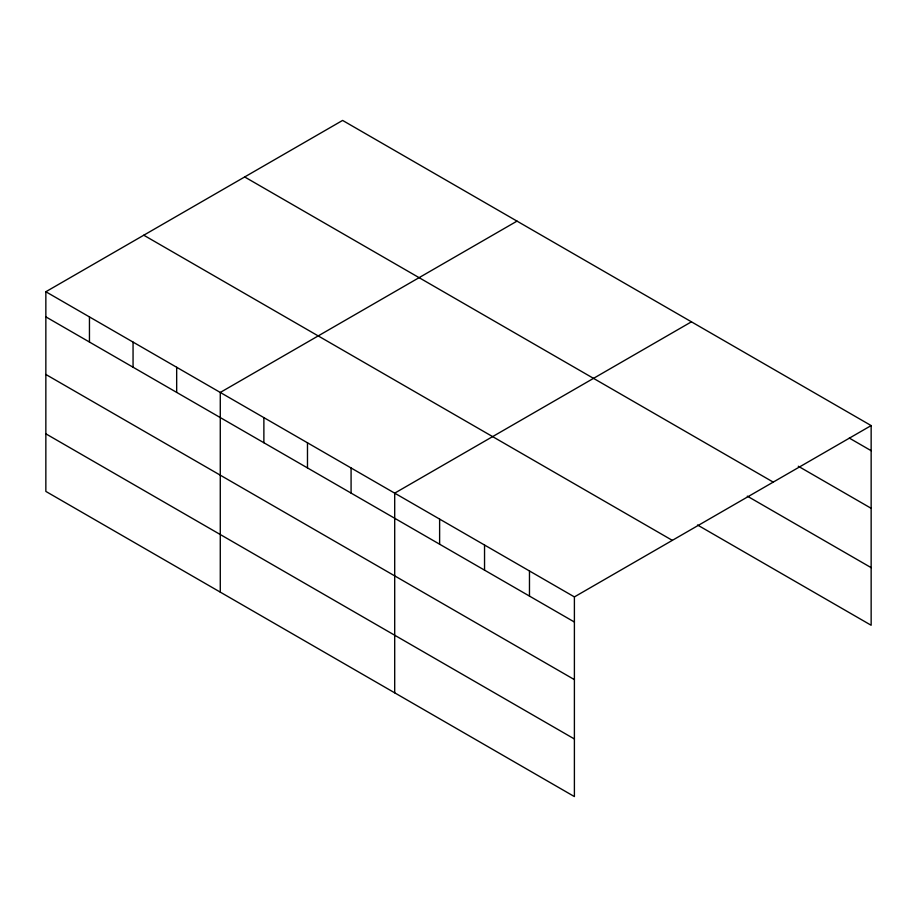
<?xml version="1.0" encoding="UTF-8"?>
<svg xmlns="http://www.w3.org/2000/svg" width="917" height="917" viewBox="0 0 917 917"><rect width="100%" height="100%" fill="white"/><g stroke="black" fill="none" stroke-linecap="round" stroke-linejoin="round"><path stroke-width="1.38" d="M45.85 291.744L574.397 596.91L574.397 796.575L45.85 491.42L45.85 291.744L342.603 120.425L871.15 425.58L871.15 625.256L697.516 525.005M517.016 221.123L220.275 392.453L220.275 592.118M691.441 321.821L394.7 493.151L394.7 692.828M574.397 596.91L871.15 425.58M849.291 438.074L871.15 450.694M798.294 466.237L871.15 508.305M244.667 176.958L773.226 482.113M747.298 496.143L871.15 567.646M143.774 235.21L672.333 540.365M45.85 316.869L574.397 622.024M45.85 374.468L574.397 679.623M45.85 433.821L574.397 738.976M529.476 570.97L529.476 596.084M484.543 545.03L484.543 570.145M439.621 519.091L439.621 544.205M351.085 467.979L351.085 493.094M307.482 442.796L307.482 467.922M263.878 417.625L263.878 442.739M176.672 367.27L176.672 392.396M133.057 342.098L133.057 367.213M89.453 316.927L89.453 342.041"/></g></svg>
